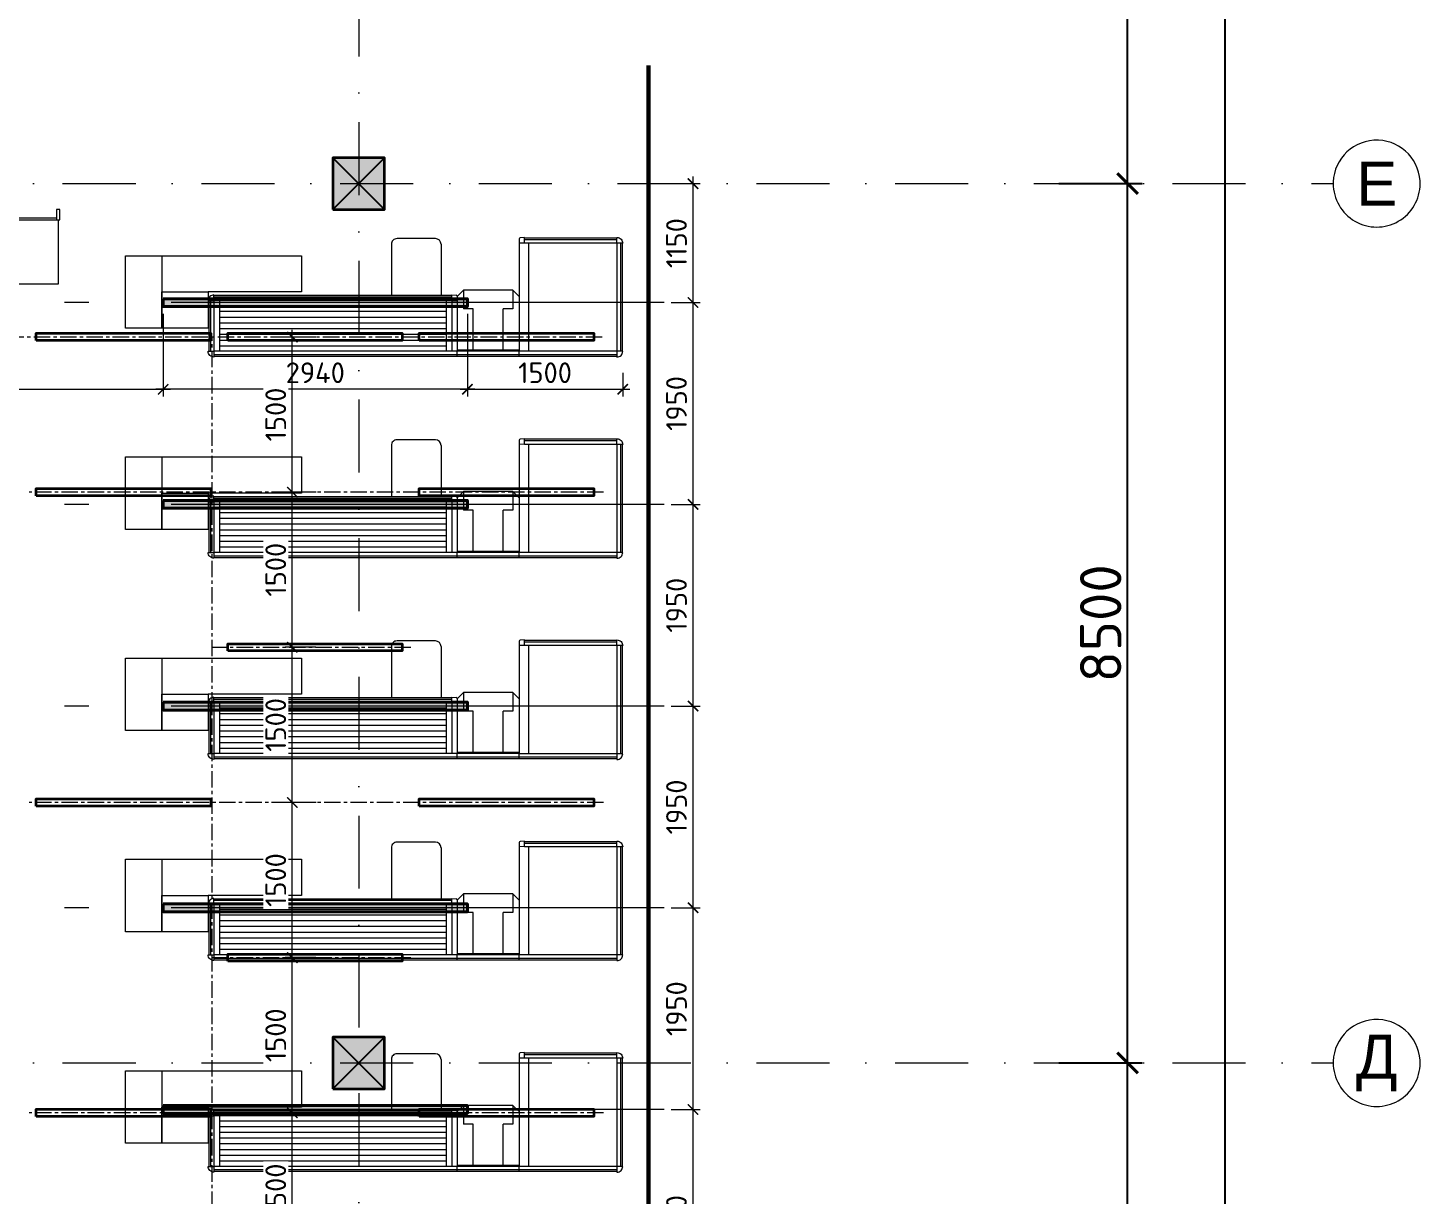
# Model space of a CAD drawing. Header units: millimetres. Extents: x -164867 to 807677, y -316775 to 513985.
# Drawn here: x 294241 to 307694, y 490685 to 501969 of the extents above; entities that cross this region are included whole.
import ezdxf

# ---------------------------------------------------------------- set-up
doc = ezdxf.new("R2010")
doc.units = ezdxf.units.MM
for name, pattern in [('CENTER', [50.8, 31.75, -6.35, 6.35, -6.35]), ('CENTER2', [28.575, 19.05, -3.175, 3.175, -3.175]), ('А_Штрихпунктирная', [1340.555525, 705.555534, -352.777767, 0, -282.222223])]:
    doc.linetypes.add(name, pattern=pattern)
doc.layers.get('Defpoints').update_dxf_attribs({"color": 140})
for name, color, linetype, lineweight in [('00_asys', 7, 'CENTER2', 13), ('00_kolony', 7, 'Continuous', 35), ('00_matmenys', 7, 'Continuous', 9), ('EL LOTKI', 202, 'Continuous', 18), ('INT_1_sienos', 7, 'Continuous', 30), ('INT_2_Sviesa_SAB_MEDINES LUBOS', 1, 'Continuous', 35), ('MARK oformlienija matmenys', 7, 'Continuous', 5), ('MARK_kasu zona', 7, 'Continuous', 0), ('TECHNO', 7, 'Continuous', 15)]:
    doc.layers.add(name, color=color, linetype=linetype, lineweight=lineweight)
doc.layers.add('00_planas_hatch', color=7, linetype='Continuous', lineweight=0, true_color=0x3c3c3c)
doc.layers.add('Boks kasowy', color=1, linetype='Continuous')
doc.layers.add('MAGO_Boks', color=7, linetype='Continuous')
doc.styles.add('ISOCPEUR', font='isocpeur.ttf')
doc.styles.get("Standard").update_dxf_attribs({"font": 'arial.ttf'})
doc.dimstyles.new('SAB_int_100', dxfattribs={"dimtxt": 200, "dimasz": 100, "dimexe": 70, "dimexo": 70, "dimgap": 60, "dimtad": 1, "dimdec": 1, "dimrnd": 5, "dimtxsty": 'ISOCPEUR', "dimblk": 'ARCHTICK', "dimcen": 20, "dimdle": 70, "dimadec": 0, "dimazin": 0, "dimtfac": 1, "dimtdec": 1, "dimtmove": 1, "dimatfit": 2, "dimfxl": 1, "dimtfill": 1, "dimarcsym": 0})
doc.dimstyles.new('SAB_int_200', dxfattribs={"dimtxt": 400, "dimasz": 200, "dimexe": 140, "dimexo": 140, "dimgap": 60, "dimtad": 1, "dimdec": 1, "dimrnd": 5, "dimtxsty": 'ISOCPEUR', "dimblk": 'ARCHTICK', "dimcen": 20, "dimdle": 140, "dimadec": 0, "dimazin": 0, "dimtfac": 1, "dimtdec": 1, "dimtmove": 1, "dimatfit": 2, "dimfxl": 1, "dimtfill": 1, "dimarcsym": 0})

# ---------------------------------------------------------------- blocks, each defined once
blk = doc.blocks.new('Tylny kosz 1000')
at = {"layer": 'Boks kasowy', "color": 240, "lineweight": 0}
for p, q in [((8593, 4655), (8593, 3760)), ((8609, 4655), (8609, 3760)), ((8643, 4705), (9688, 4705)), ((8643, 4689), (9688, 4689)), ((8643, 4655), (9688, 4655)), ((8643, 4655), (8643, 3760)), ((9688, 4655), (9688, 3710)), ((9722, 4655), (9722, 3710)), ((9738, 4655), (9738, 3710)), ((8643, 3800), (9688, 3800)), ((8643, 3760), (8588, 3760)), ((8588, 3760), (8591, 3719)), ((8601, 3710), (8638, 3710)), ((8638, 3710), (9688, 3710)), ((8643, 3760), (8641, 3712)), ((9738, 3710), (9688, 3710))]:
    blk.add_line(p, q, dxfattribs=at)
for points in [[(8643, 4710), (8643, 4655), (8588, 4655, -0.414214)], [(9688, 4710), (9688, 4655), (9743, 4655, 0.414214)]]:
    blk.add_lwpolyline(points, format="xyb", close=True, dxfattribs=at)
for centre, radius, start, end in [((8601, 3720), 10, 184.2892, 270), ((8638, 3712), 2.5, 270, 357.589)]:
    blk.add_arc(centre, radius, start, end, dxfattribs=at)
blk = doc.blocks.new('рмк')
at = {"layer": 'MAGO_Boks', "color": 0, "lineweight": 0}
for p, q in [((0, 570), (0, 520)), ((0, 570), (600, 570)), ((0, 554), (600, 554)), ((600, 570), (600, 520)), ((0, -10), (0, 520)), ((0, 520), (600, 520)), ((0, 510), (600, 510)), ((154, 510), (154, 110)), ((446, 510), (446, 110)), ((600, -10), (600, 520)), ((62.5, -70), (62.5, 110)), ((62.5, 110), (154, 110)), ((446, 110), (537.5, 110)), ((537.5, -70), (537.5, 110)), ((0, -10), (62.5, -70)), ((62.5, -70), (537.5, -70)), ((600, -10), (537.5, -70))]:
    blk.add_line(p, q, dxfattribs=at)
blk = doc.blocks.new('*U496')
at = {"color": 0, "lineweight": 0}
for p, q in [((0, 0), (2350, 0)), ((0, 0), (0, -50)), ((0, -16), (2350, -16)), ((0, -545), (0, -50)), ((0, -50), (2350, -50)), ((0, -50), (2350, -50)), ((50, -540), (50, -50)), ((105, -540), (105, -50)), ((2295, -540), (2295, -50)), ((2350, -540), (2350, -50)), ((2384, -540), (2384, -50)), ((2400, -540), (2400, -50)), ((0, -582), (0, -545)), ((50, -540), (2, -542)), ((50, -595), (9, -592)), ((50, -540), (50, -595)), ((50, -540), (2350, -540)), ((50, -574), (2350, -574)), ((50, -590), (2350, -590))]:
    blk.add_line(p, q, dxfattribs=at)
for points in [[(2405, -50), (2350, -50), (2350, 5, -0.414214)], [(2405, -540), (2350, -540), (2350, -595, 0.414214)]]:
    blk.add_lwpolyline(points, format="xyb", close=True, dxfattribs=at)
for centre, radius, start, end in [((2, -545), 2.5, 92.411, 180), ((10, -582), 10, 180, 265.7108)]:
    blk.add_arc(centre, radius, start, end, dxfattribs=at)
at = {"layer": 'MAGO_Boks', "color": 0, "lineweight": 0}
for p, q in [((105, -101), (2295, -101)), ((105, -156), (2295, -156)), ((105, -212), (2295, -212)), ((105, -267), (2295, -267)), ((105, -323), (2295, -323)), ((105, -378), (2295, -378)), ((105, -434), (2295, -434)), ((105, -489), (2295, -489))]:
    blk.add_line(p, q, dxfattribs=at)
blk = doc.blocks.new('A$C5AF725D9')
at = {"layer": 'MAGO_Boks', "color": 0, "lineweight": 0}
for p, q in [((285, -490), (285, 5)), ((285, 5), (765, 5)), ((765, -490), (765, 5)), ((340, -545), (710, -545))]:
    blk.add_line(p, q, dxfattribs=at)
for centre, start, end in [((340, -490), 180, 270), ((710, -490), 270, 0)]:
    blk.add_arc(centre, 55, start, end, dxfattribs=at)
blk = doc.blocks.new('*U497')
at = {"color": 0, "lineweight": 0}
for p, q in [((0, 0), (2350, 0)), ((0, 0), (0, -50)), ((0, -16), (2350, -16)), ((0, -545), (0, -50)), ((0, -50), (2350, -50)), ((0, -50), (2350, -50)), ((50, -540), (50, -50)), ((105, -540), (105, -50)), ((2295, -540), (2295, -50)), ((2350, -540), (2350, -50)), ((2384, -540), (2384, -50)), ((2400, -540), (2400, -50)), ((0, -582), (0, -545)), ((50, -540), (2, -542)), ((50, -595), (9, -592)), ((50, -540), (50, -595)), ((50, -540), (2350, -540)), ((50, -574), (2350, -574)), ((50, -590), (2350, -590))]:
    blk.add_line(p, q, dxfattribs=at)
for points in [[(2405, -50), (2350, -50), (2350, 5, -0.414214)], [(2405, -540), (2350, -540), (2350, -595, 0.414214)]]:
    blk.add_lwpolyline(points, format="xyb", close=True, dxfattribs=at)
for centre, radius, start, end in [((2, -545), 2.5, 92.411, 180), ((10, -582), 10, 180, 265.7108)]:
    blk.add_arc(centre, radius, start, end, dxfattribs=at)
at = {"layer": 'MAGO_Boks', "color": 0, "lineweight": 0}
for p, q in [((105, -101), (2295, -101)), ((105, -156), (2295, -156)), ((105, -212), (2295, -212)), ((105, -267), (2295, -267)), ((105, -323), (2295, -323)), ((105, -378), (2295, -378)), ((105, -434), (2295, -434)), ((105, -489), (2295, -489))]:
    blk.add_line(p, q, dxfattribs=at)
blk = doc.blocks.new('*U490')
at = {"color": 0, "lineweight": 0}
for p, q in [((0, 0), (2350, 0)), ((0, 0), (0, -50)), ((0, -16), (2350, -16)), ((0, -545), (0, -50)), ((0, -50), (2350, -50)), ((0, -50), (2350, -50)), ((50, -540), (50, -50)), ((105, -540), (105, -50)), ((2295, -540), (2295, -50)), ((2350, -540), (2350, -50)), ((2384, -540), (2384, -50)), ((2400, -540), (2400, -50)), ((0, -582), (0, -545)), ((50, -540), (2, -542)), ((50, -595), (9, -592)), ((50, -540), (50, -595)), ((50, -540), (2350, -540)), ((50, -574), (2350, -574)), ((50, -590), (2350, -590))]:
    blk.add_line(p, q, dxfattribs=at)
for points in [[(2405, -50), (2350, -50), (2350, 5, -0.414214)], [(2405, -540), (2350, -540), (2350, -595, 0.414214)]]:
    blk.add_lwpolyline(points, format="xyb", close=True, dxfattribs=at)
for centre, radius, start, end in [((2, -545), 2.5, 92.411, 180), ((10, -582), 10, 180, 265.7108)]:
    blk.add_arc(centre, radius, start, end, dxfattribs=at)
at = {"layer": 'MAGO_Boks', "color": 0, "lineweight": 0}
for p, q in [((105, -101), (2295, -101)), ((105, -156), (2295, -156)), ((105, -212), (2295, -212)), ((105, -267), (2295, -267)), ((105, -323), (2295, -323)), ((105, -378), (2295, -378)), ((105, -434), (2295, -434)), ((105, -489), (2295, -489))]:
    blk.add_line(p, q, dxfattribs=at)
blk = doc.blocks.new('1.33m stelazs')
at = {"transparency": 33554669}
for points in [[(15602, 11320), (15602, 11420), (15632, 11420), (15632, 11320), (15602, 11320)], [(15617, 11320), (15617, 10699), (16939, 10699), (16939, 11320), (15617, 11320)], [(16924, 11340), (15632, 11340)], [(16954, 11320), (16954, 11420), (16924, 11420), (16924, 11320), (16954, 11320)]]:
    blk.add_lwpolyline(points, dxfattribs=at)
blk = doc.blocks.new('*U493')
at = {"color": 0, "lineweight": 0}
for p, q in [((0, 0), (2350, 0)), ((0, 0), (0, -50)), ((0, -16), (2350, -16)), ((0, -545), (0, -50)), ((0, -50), (2350, -50)), ((0, -50), (2350, -50)), ((50, -540), (50, -50)), ((105, -540), (105, -50)), ((2295, -540), (2295, -50)), ((2350, -540), (2350, -50)), ((2384, -540), (2384, -50)), ((2400, -540), (2400, -50)), ((0, -582), (0, -545)), ((50, -540), (2, -542)), ((50, -595), (9, -592)), ((50, -540), (50, -595)), ((50, -540), (2350, -540)), ((50, -574), (2350, -574)), ((50, -590), (2350, -590))]:
    blk.add_line(p, q, dxfattribs=at)
for points in [[(2405, -50), (2350, -50), (2350, 5, -0.414214)], [(2405, -540), (2350, -540), (2350, -595, 0.414214)]]:
    blk.add_lwpolyline(points, format="xyb", close=True, dxfattribs=at)
for centre, radius, start, end in [((2, -545), 2.5, 92.411, 180), ((10, -582), 10, 180, 265.7108)]:
    blk.add_arc(centre, radius, start, end, dxfattribs=at)
at = {"layer": 'MAGO_Boks', "color": 0, "lineweight": 0}
for p, q in [((105, -101), (2295, -101)), ((105, -156), (2295, -156)), ((105, -212), (2295, -212)), ((105, -267), (2295, -267)), ((105, -323), (2295, -323)), ((105, -378), (2295, -378)), ((105, -434), (2295, -434)), ((105, -489), (2295, -489))]:
    blk.add_line(p, q, dxfattribs=at)
blk = doc.blocks.new('*U494')
at = {"color": 0, "lineweight": 0}
for p, q in [((0, 0), (2350, 0)), ((0, 0), (0, -50)), ((0, -16), (2350, -16)), ((0, -545), (0, -50)), ((0, -50), (2350, -50)), ((0, -50), (2350, -50)), ((50, -540), (50, -50)), ((105, -540), (105, -50)), ((2295, -540), (2295, -50)), ((2350, -540), (2350, -50)), ((2384, -540), (2384, -50)), ((2400, -540), (2400, -50)), ((0, -582), (0, -545)), ((50, -540), (2, -542)), ((50, -595), (9, -592)), ((50, -540), (50, -595)), ((50, -540), (2350, -540)), ((50, -574), (2350, -574)), ((50, -590), (2350, -590))]:
    blk.add_line(p, q, dxfattribs=at)
for points in [[(2405, -50), (2350, -50), (2350, 5, -0.414214)], [(2405, -540), (2350, -540), (2350, -595, 0.414214)]]:
    blk.add_lwpolyline(points, format="xyb", close=True, dxfattribs=at)
for centre, radius, start, end in [((2, -545), 2.5, 92.411, 180), ((10, -582), 10, 180, 265.7108)]:
    blk.add_arc(centre, radius, start, end, dxfattribs=at)
at = {"layer": 'MAGO_Boks', "color": 0, "lineweight": 0}
for p, q in [((105, -101), (2295, -101)), ((105, -156), (2295, -156)), ((105, -212), (2295, -212)), ((105, -267), (2295, -267)), ((105, -323), (2295, -323)), ((105, -378), (2295, -378)), ((105, -434), (2295, -434)), ((105, -489), (2295, -489))]:
    blk.add_line(p, q, dxfattribs=at)
blk = doc.blocks.new('TECHNOLOGIJA Garmatnaya')
at = {"layer": 'TECHNO', "transparency": 33554687, "elevation": 0}
for points in [[(48146, 41803), (49846, 41803), (49846, 41453), (48946, 41453), (48946, 41103), (48146, 41103), (48146, 41803), (48496, 41803), (48496, 41103), (48496, 41453), (48946, 41453)], [(48146, 39858), (49846, 39858), (49846, 39508), (48946, 39508), (48946, 39158), (48146, 39158), (48146, 39858), (48496, 39858), (48496, 39158), (48496, 39508), (48946, 39508)], [(48146, 37914), (49846, 37914), (49846, 37564), (48946, 37564), (48946, 37214), (48146, 37214), (48146, 37914), (48496, 37914), (48496, 37214), (48496, 37564), (48946, 37564)], [(48146, 35969), (49846, 35969), (49846, 35619), (48946, 35619), (48946, 35269), (48146, 35269), (48146, 35969), (48496, 35969), (48496, 35269), (48496, 35619), (48946, 35619)], [(48146, 33924), (49846, 33924), (49846, 33574), (48946, 33574), (48946, 33224), (48146, 33224), (48146, 33924), (48496, 33924), (48496, 33224), (48496, 33574), (48946, 33574)]]:
    blk.add_lwpolyline(points, dxfattribs=at)
at = {"layer": 'TECHNO', "transparency": 33554687, "xscale": -1}
blk.add_blockref('1.33m stelazs', (63112, 30830), dxfattribs=at)
at = {"layer": 'TECHNO', "transparency": 33554687}
for name, p, rotation in [('Tylny kosz 1000', (48240, 50567), 270), ('A$C5AF725D9', (51480, 41424), 180), ('рмк', (51950, 41399), 180), ('*U494', (51350, 40829), 180), ('A$C5AF725D9', (51480, 39479), 180), ('Tylny kosz 1000', (48240, 48622), 270), ('*U493', (51350, 38884), 180), ('рмк', (51950, 39454), 180), ('A$C5AF725D9', (51480, 37535), 180), ('Tylny kosz 1000', (48240, 46677), 270), ('*U490', (51350, 36940), 180), ('рмк', (51950, 37510), 180), ('A$C5AF725D9', (51480, 35590), 180), ('Tylny kosz 1000', (48240, 44732), 270), ('*U497', (51350, 34995), 180), ('рмк', (51950, 35565), 180), ('A$C5AF725D9', (51480, 33545), 180), ('Tylny kosz 1000', (48240, 42688), 270), ('*U496', (51350, 32950), 180), ('рмк', (51950, 33520), 180)]:
    blk.add_blockref(name, p, dxfattribs=dict(at, rotation=rotation))
blk = doc.blocks.new('L 1686')
at = {"transparency": 33554687}
blk.add_lwpolyline([(1994128, -1660861), (1994198, -1660861), (1994198, -1662547), (1994128, -1662547)], close=True, dxfattribs=at)
blk = doc.blocks.new('SVIESTUVAI Garmatnaya')
at = {"layer": 'INT_2_Sviesa_SAB_MEDINES LUBOS', "transparency": 33554687, "rotation": 90}
for p in [(-1613577, -1953145), (-1611727, -1953145), (-1609877, -1953145), (-1613577, -1954645), (-1609877, -1954645), (-1611727, -1956145), (-1613577, -1957645), (-1609877, -1957645), (-1611727, -1959145), (-1613577, -1960645), (-1609877, -1960645)]:
    blk.add_blockref('L 1686', p, dxfattribs=at)
blk = doc.blocks.new('_ArchTick')
at = {"color": 0, "linetype": 'ByBlock', "const_width": 0.15}
blk.add_lwpolyline([(-0.5, -0.5), (0.5, 0.5)], dxfattribs=at)
blk = doc.blocks.new('*D363')
at = {"layer": 'Defpoints', "color": 0, "transparency": 16777216}
for p in [(48510, 41313), (51450, 41313), (48510, 40512)]:
    blk.add_point(p, dxfattribs=at)
at = {"layer": 'MARK oformlienija matmenys', "color": 0, "lineweight": -2, "transparency": 16777216}
for p, q in [((48510, 41243), (48510, 40442)), ((51450, 41243), (51450, 40442)), ((51520, 40512), (48440, 40512))]:
    blk.add_line(p, q, dxfattribs=at)
at = {"layer": 'MARK oformlienija matmenys', "color": 0, "lineweight": -2, "transparency": 16777216, "xscale": 100, "yscale": 100, "zscale": 100, "rotation": 180}
blk.add_blockref('_ArchTick', (48510, 40512), dxfattribs=at)
at = {"layer": 'MARK oformlienija matmenys', "color": 0, "lineweight": -2, "transparency": 16777216, "xscale": 100, "yscale": 100, "zscale": 100}
blk.add_blockref('_ArchTick', (51450, 40512), dxfattribs=at)
at = {"layer": 'MARK oformlienija matmenys', "color": 0, "transparency": 16777216, "insert": (49980, 40672), "char_height": 200, "attachment_point": 5, "style": 'ISOCPEUR', "bg_fill": 3, "box_fill_scale": 1.1, "bg_fill_color": 256, "bg_fill_true_color": 13158600, "bg_fill_transparency": 0}
blk.add_mtext('2940', dxfattribs=at)
blk = doc.blocks.new('*D364')
at = {"layer": 'Defpoints', "color": 0, "transparency": 16777216}
for p in [(48510, 41313), (43500, 40819), (48510, 40512)]:
    blk.add_point(p, dxfattribs=at)
at = {"layer": 'MARK oformlienija matmenys', "color": 0, "lineweight": -2, "transparency": 16777216}
for p, q in [((48510, 41243), (48510, 40442)), ((43500, 40749), (43500, 40442)), ((43430, 40512), (48580, 40512))]:
    blk.add_line(p, q, dxfattribs=at)
at = {"layer": 'MARK oformlienija matmenys', "color": 0, "lineweight": -2, "transparency": 16777216, "xscale": 100, "yscale": 100, "zscale": 100, "rotation": 180}
blk.add_blockref('_ArchTick', (43500, 40512), dxfattribs=at)
at = {"layer": 'MARK oformlienija matmenys', "color": 0, "lineweight": -2, "transparency": 16777216, "xscale": 100, "yscale": 100, "zscale": 100}
blk.add_blockref('_ArchTick', (48510, 40512), dxfattribs=at)
at = {"layer": 'MARK oformlienija matmenys', "color": 0, "transparency": 16777216, "insert": (46005, 40672), "char_height": 200, "attachment_point": 5, "style": 'ISOCPEUR', "bg_fill": 3, "box_fill_scale": 1.1, "bg_fill_color": 256, "bg_fill_true_color": 13158600, "bg_fill_transparency": 0}
blk.add_mtext('5010', dxfattribs=at)
blk = doc.blocks.new('*D366')
at = {"layer": 'Defpoints', "color": 0, "transparency": 16777216}
for p in [(53349, 33550), (53630, 33550), (53349, 31350)]:
    blk.add_point(p, dxfattribs=at)
at = {"layer": 'MARK oformlienija matmenys', "color": 0, "lineweight": -2, "transparency": 16777216}
for p, q in [((53419, 33550), (53700, 33550)), ((53630, 31280), (53630, 33620)), ((53419, 31350), (53700, 31350))]:
    blk.add_line(p, q, dxfattribs=at)
at = {"layer": 'MARK oformlienija matmenys', "color": 0, "lineweight": -2, "transparency": 16777216, "xscale": 100, "yscale": 100, "zscale": 100}
for p, rotation in [((53630, 33550), 90), ((53630, 31350), 270)]:
    blk.add_blockref('_ArchTick', p, dxfattribs=dict(at, rotation=rotation))
at = {"layer": 'MARK oformlienija matmenys', "color": 0, "transparency": 16777216, "insert": (53470, 32450), "char_height": 200, "attachment_point": 5, "rotation": 90, "style": 'ISOCPEUR', "bg_fill": 3, "box_fill_scale": 1.1, "bg_fill_color": 256, "bg_fill_true_color": 13158600, "bg_fill_transparency": 0}
blk.add_mtext('2200', dxfattribs=at)
blk = doc.blocks.new('*D367')
at = {"layer": 'Defpoints', "color": 0, "transparency": 16777216}
for p in [(53349, 35500), (53630, 35500), (53349, 33550)]:
    blk.add_point(p, dxfattribs=at)
at = {"layer": 'MARK oformlienija matmenys', "color": 0, "lineweight": -2, "transparency": 16777216}
for p, q in [((53630, 33480), (53630, 35570)), ((53419, 35500), (53700, 35500)), ((53419, 33550), (53700, 33550))]:
    blk.add_line(p, q, dxfattribs=at)
at = {"layer": 'MARK oformlienija matmenys', "color": 0, "lineweight": -2, "transparency": 16777216, "xscale": 100, "yscale": 100, "zscale": 100}
for p, rotation in [((53630, 35500), 90), ((53630, 33550), 270)]:
    blk.add_blockref('_ArchTick', p, dxfattribs=dict(at, rotation=rotation))
at = {"layer": 'MARK oformlienija matmenys', "color": 0, "transparency": 16777216, "insert": (53470, 34525), "char_height": 200, "attachment_point": 5, "rotation": 90, "style": 'ISOCPEUR', "bg_fill": 3, "box_fill_scale": 1.1, "bg_fill_color": 256, "bg_fill_true_color": 13158600, "bg_fill_transparency": 0}
blk.add_mtext('1950', dxfattribs=at)
blk = doc.blocks.new('*D368')
at = {"layer": 'Defpoints', "color": 0, "transparency": 16777216}
for p in [(53349, 37450), (53630, 37450), (53349, 35500)]:
    blk.add_point(p, dxfattribs=at)
at = {"layer": 'MARK oformlienija matmenys', "color": 0, "lineweight": -2, "transparency": 16777216}
for p, q in [((53419, 37450), (53700, 37450)), ((53630, 35430), (53630, 37520)), ((53419, 35500), (53700, 35500))]:
    blk.add_line(p, q, dxfattribs=at)
at = {"layer": 'MARK oformlienija matmenys', "color": 0, "lineweight": -2, "transparency": 16777216, "xscale": 100, "yscale": 100, "zscale": 100}
for p, rotation in [((53630, 37450), 90), ((53630, 35500), 270)]:
    blk.add_blockref('_ArchTick', p, dxfattribs=dict(at, rotation=rotation))
at = {"layer": 'MARK oformlienija matmenys', "color": 0, "transparency": 16777216, "insert": (53470, 36475), "char_height": 200, "attachment_point": 5, "rotation": 90, "style": 'ISOCPEUR', "bg_fill": 3, "box_fill_scale": 1.1, "bg_fill_color": 256, "bg_fill_true_color": 13158600, "bg_fill_transparency": 0}
blk.add_mtext('1950', dxfattribs=at)
blk = doc.blocks.new('*D369')
at = {"layer": 'Defpoints', "color": 0, "transparency": 16777216}
for p in [(53349, 39400), (53630, 39400), (53349, 37450)]:
    blk.add_point(p, dxfattribs=at)
at = {"layer": 'MARK oformlienija matmenys', "color": 0, "lineweight": -2, "transparency": 16777216}
for p, q in [((53630, 37380), (53630, 39470)), ((53419, 39400), (53700, 39400)), ((53419, 37450), (53700, 37450))]:
    blk.add_line(p, q, dxfattribs=at)
at = {"layer": 'MARK oformlienija matmenys', "color": 0, "lineweight": -2, "transparency": 16777216, "xscale": 100, "yscale": 100, "zscale": 100}
for p, rotation in [((53630, 39400), 90), ((53630, 37450), 270)]:
    blk.add_blockref('_ArchTick', p, dxfattribs=dict(at, rotation=rotation))
at = {"layer": 'MARK oformlienija matmenys', "color": 0, "transparency": 16777216, "insert": (53470, 38425), "char_height": 200, "attachment_point": 5, "rotation": 90, "style": 'ISOCPEUR', "bg_fill": 3, "box_fill_scale": 1.1, "bg_fill_color": 256, "bg_fill_true_color": 13158600, "bg_fill_transparency": 0}
blk.add_mtext('1950', dxfattribs=at)
blk = doc.blocks.new('*D370')
at = {"layer": 'Defpoints', "color": 0, "transparency": 16777216}
for p in [(53349, 41350), (53630, 41350), (53349, 39400)]:
    blk.add_point(p, dxfattribs=at)
at = {"layer": 'MARK oformlienija matmenys', "color": 0, "lineweight": -2, "transparency": 16777216}
for p, q in [((53419, 41350), (53700, 41350)), ((53630, 39330), (53630, 41420)), ((53419, 39400), (53700, 39400))]:
    blk.add_line(p, q, dxfattribs=at)
at = {"layer": 'MARK oformlienija matmenys', "color": 0, "lineweight": -2, "transparency": 16777216, "xscale": 100, "yscale": 100, "zscale": 100}
for p, rotation in [((53630, 41350), 90), ((53630, 39400), 270)]:
    blk.add_blockref('_ArchTick', p, dxfattribs=dict(at, rotation=rotation))
at = {"layer": 'MARK oformlienija matmenys', "color": 0, "transparency": 16777216, "insert": (53470, 40375), "char_height": 200, "attachment_point": 5, "rotation": 90, "style": 'ISOCPEUR', "bg_fill": 3, "box_fill_scale": 1.1, "bg_fill_color": 256, "bg_fill_true_color": 13158600, "bg_fill_transparency": 0}
blk.add_mtext('1950', dxfattribs=at)
blk = doc.blocks.new('*D371')
at = {"layer": 'Defpoints', "color": 0, "transparency": 16777216}
for p in [(53449, 42500), (53630, 42500), (53349, 41350)]:
    blk.add_point(p, dxfattribs=at)
at = {"layer": 'MARK oformlienija matmenys', "color": 0, "lineweight": -2, "transparency": 16777216}
for p, q in [((53630, 41280), (53630, 42570)), ((53519, 42500), (53700, 42500)), ((53419, 41350), (53700, 41350))]:
    blk.add_line(p, q, dxfattribs=at)
at = {"layer": 'MARK oformlienija matmenys', "color": 0, "lineweight": -2, "transparency": 16777216, "xscale": 100, "yscale": 100, "zscale": 100}
for p, rotation in [((53630, 42500), 90), ((53630, 41350), 270)]:
    blk.add_blockref('_ArchTick', p, dxfattribs=dict(at, rotation=rotation))
at = {"layer": 'MARK oformlienija matmenys', "color": 0, "transparency": 16777216, "insert": (53470, 41925), "char_height": 200, "attachment_point": 5, "rotation": 90, "style": 'ISOCPEUR', "bg_fill": 3, "box_fill_scale": 1.1, "bg_fill_color": 256, "bg_fill_true_color": 13158600, "bg_fill_transparency": 0}
blk.add_mtext('1150', dxfattribs=at)
blk = doc.blocks.new('kasa1')
h = blk.add_hatch(color=5)
h.dxf.hatch_style = 1
h.paths.add_polyline_path([(-38, -1445), (-38, 1495), (38, 1495), (38, -1445)])
at = {"layer": 'MARK_kasu zona', "color": 5, "linetype": 'Continuous', "lineweight": 40}
blk.add_lwpolyline([(-38, -1445), (-38, 1495), (38, 1495), (38, -1445)], close=True, dxfattribs=at)
blk = doc.blocks.new('*D377')
at = {"layer": 'Defpoints', "color": 0, "transparency": 16777216}
for p in [(51450, 41313), (52950, 40741), (52950, 40512)]:
    blk.add_point(p, dxfattribs=at)
at = {"layer": 'MARK oformlienija matmenys', "color": 0, "lineweight": -2, "transparency": 16777216}
for p, q in [((51450, 41243), (51450, 40442)), ((52950, 40671), (52950, 40442)), ((51380, 40512), (53020, 40512))]:
    blk.add_line(p, q, dxfattribs=at)
at = {"layer": 'MARK oformlienija matmenys', "color": 0, "lineweight": -2, "transparency": 16777216, "xscale": 100, "yscale": 100, "zscale": 100, "rotation": 180}
blk.add_blockref('_ArchTick', (51450, 40512), dxfattribs=at)
at = {"layer": 'MARK oformlienija matmenys', "color": 0, "lineweight": -2, "transparency": 16777216, "xscale": 100, "yscale": 100, "zscale": 100}
blk.add_blockref('_ArchTick', (52950, 40512), dxfattribs=at)
at = {"layer": 'MARK oformlienija matmenys', "color": 0, "transparency": 16777216, "insert": (52200, 40672), "char_height": 200, "attachment_point": 5, "style": 'ISOCPEUR', "bg_fill": 3, "box_fill_scale": 1.1, "bg_fill_color": 256, "bg_fill_true_color": 13158600, "bg_fill_transparency": 0}
blk.add_mtext('1500', dxfattribs=at)
blk = doc.blocks.new('*D338')
at = {"layer": '00_matmenys', "color": 0, "lineweight": -2, "transparency": 16777216}
for p, q in [((58773, -140), (58773, 51140)), ((58577, 51000), (58913, 51000)), ((58577, 0), (58913, 0))]:
    blk.add_line(p, q, dxfattribs=at)
at = {"layer": 'Defpoints', "color": 0, "transparency": 16777216}
for p in [(58437, 51000), (58773, 51000), (58437, 0)]:
    blk.add_point(p, dxfattribs=at)
at = {"layer": '00_matmenys', "color": 0, "lineweight": -2, "transparency": 16777216, "xscale": 200, "yscale": 200, "zscale": 200}
for p, rotation in [((58773, 51000), 90), ((58773, 0), 270)]:
    blk.add_blockref('_ArchTick', p, dxfattribs=dict(at, rotation=rotation))
at = {"layer": '00_matmenys', "color": 0, "transparency": 16777216, "insert": (58513, 20766), "char_height": 400, "attachment_point": 5, "rotation": 90, "style": 'ISOCPEUR', "bg_fill": 3, "box_fill_scale": 1.1, "bg_fill_color": 256, "bg_fill_true_color": 13158600, "bg_fill_transparency": 0}
blk.add_mtext('51000', dxfattribs=at)
blk = doc.blocks.new('*D342')
at = {"layer": '00_matmenys', "color": 0, "lineweight": -2, "transparency": 16777216}
for p, q in [((57829, 25360), (57829, 34140)), ((57163, 34000), (57969, 34000)), ((57163, 25500), (57969, 25500))]:
    blk.add_line(p, q, dxfattribs=at)
at = {"layer": 'Defpoints', "color": 0, "transparency": 16777216}
for p in [(57023, 34000), (57829, 34000), (57023, 25500)]:
    blk.add_point(p, dxfattribs=at)
at = {"layer": '00_matmenys', "color": 0, "lineweight": -2, "transparency": 16777216, "xscale": 200, "yscale": 200, "zscale": 200}
for p, rotation in [((57829, 34000), 90), ((57829, 25500), 270)]:
    blk.add_blockref('_ArchTick', p, dxfattribs=dict(at, rotation=rotation))
at = {"layer": '00_matmenys', "color": 0, "transparency": 16777216, "insert": (57569, 29750), "char_height": 400, "attachment_point": 5, "rotation": 90, "style": 'ISOCPEUR', "bg_fill": 3, "box_fill_scale": 1.1, "bg_fill_color": 256, "bg_fill_true_color": 13158600, "bg_fill_transparency": 0}
blk.add_mtext('8500', dxfattribs=at)
blk = doc.blocks.new('*D343')
at = {"layer": '00_matmenys', "color": 0, "lineweight": -2, "transparency": 16777216}
for p, q in [((57829, 33860), (57829, 42640)), ((57163, 42500), (57969, 42500)), ((57163, 34000), (57969, 34000))]:
    blk.add_line(p, q, dxfattribs=at)
at = {"layer": 'Defpoints', "color": 0, "transparency": 16777216}
for p in [(57023, 42500), (57829, 42500), (57023, 34000)]:
    blk.add_point(p, dxfattribs=at)
at = {"layer": '00_matmenys', "color": 0, "lineweight": -2, "transparency": 16777216, "xscale": 200, "yscale": 200, "zscale": 200}
for p, rotation in [((57829, 42500), 90), ((57829, 34000), 270)]:
    blk.add_blockref('_ArchTick', p, dxfattribs=dict(at, rotation=rotation))
at = {"layer": '00_matmenys', "color": 0, "transparency": 16777216, "insert": (57569, 38250), "char_height": 400, "attachment_point": 5, "rotation": 90, "style": 'ISOCPEUR', "bg_fill": 3, "box_fill_scale": 1.1, "bg_fill_color": 256, "bg_fill_true_color": 13158600, "bg_fill_transparency": 0}
blk.add_mtext('8500', dxfattribs=at)
blk = doc.blocks.new('*D344')
at = {"layer": '00_matmenys', "color": 0, "lineweight": -2, "transparency": 16777216}
for p, q in [((57829, 42360), (57829, 51140)), ((57163, 51000), (57969, 51000)), ((57163, 42500), (57969, 42500))]:
    blk.add_line(p, q, dxfattribs=at)
at = {"layer": 'Defpoints', "color": 0, "transparency": 16777216}
for p in [(57023, 51000), (57829, 51000), (57023, 42500)]:
    blk.add_point(p, dxfattribs=at)
at = {"layer": '00_matmenys', "color": 0, "lineweight": -2, "transparency": 16777216, "xscale": 200, "yscale": 200, "zscale": 200}
for p, rotation in [((57829, 51000), 90), ((57829, 42500), 270)]:
    blk.add_blockref('_ArchTick', p, dxfattribs=dict(at, rotation=rotation))
at = {"layer": '00_matmenys', "color": 0, "transparency": 16777216, "insert": (57569, 46750), "char_height": 400, "attachment_point": 5, "rotation": 90, "style": 'ISOCPEUR', "bg_fill": 3, "box_fill_scale": 1.1, "bg_fill_color": 256, "bg_fill_true_color": 13158600, "bg_fill_transparency": 0}
blk.add_mtext('8500', dxfattribs=at)
blk = doc.blocks.new('kolona 500x500')
at = {"layer": '00_planas_hatch', "transparency": 33554687}
h = blk.add_hatch(color=256, dxfattribs=at)
h.dxf.hatch_style = 1
h.paths.add_polyline_path([(-250, -250), (250, -250), (250, 250), (-250, 250)])
at = {"layer": '00_kolony', "color": 0, "transparency": 33554687}
blk.add_lwpolyline([(-250, -250), (250, -250), (250, 250), (-250, 250)], close=True, dxfattribs=at)
at = {"layer": 'Defpoints', "transparency": 33554687}
for points in [[(-250, 250), (250, -250)], [(250, 250), (-250, -250)]]:
    blk.add_lwpolyline(points, dxfattribs=at)
blk = doc.blocks.new('*D426')
at = {"layer": 'Defpoints', "color": 0, "transparency": 16777216}
for p in [(49758, 39518), (50057, 39518), (50056, 38018)]:
    blk.add_point(p, dxfattribs=at)
at = {"layer": 'EL LOTKI', "color": 0, "lineweight": -2, "transparency": 16777216}
for p, q in [((49758, 37948), (49758, 39588)), ((49987, 39518), (49688, 39518)), ((49986, 38018), (49688, 38018))]:
    blk.add_line(p, q, dxfattribs=at)
at = {"layer": 'EL LOTKI', "color": 0, "lineweight": -2, "transparency": 16777216, "xscale": 100, "yscale": 100, "zscale": 100}
for p, rotation in [((49758, 39518), 90), ((49758, 38018), 270)]:
    blk.add_blockref('_ArchTick', p, dxfattribs=dict(at, rotation=rotation))
at = {"layer": 'EL LOTKI', "color": 0, "transparency": 16777216, "insert": (49598, 38768), "char_height": 200, "attachment_point": 5, "rotation": 90, "style": 'ISOCPEUR', "bg_fill": 3, "box_fill_scale": 1.1, "bg_fill_color": 256, "bg_fill_true_color": 13158600, "bg_fill_transparency": 0}
blk.add_mtext('1500', dxfattribs=at)
blk = doc.blocks.new('*D448')
at = {"layer": 'Defpoints', "color": 0, "transparency": 16777216}
for p in [(49758, 35018), (50056, 35018), (50057, 33518)]:
    blk.add_point(p, dxfattribs=at)
at = {"layer": 'EL LOTKI', "color": 0, "lineweight": -2, "transparency": 16777216}
for p, q in [((49986, 35018), (49688, 35018)), ((49758, 33448), (49758, 35088)), ((49987, 33518), (49688, 33518))]:
    blk.add_line(p, q, dxfattribs=at)
at = {"layer": 'EL LOTKI', "color": 0, "lineweight": -2, "transparency": 16777216, "xscale": 100, "yscale": 100, "zscale": 100}
for p, rotation in [((49758, 35018), 90), ((49758, 33518), 270)]:
    blk.add_blockref('_ArchTick', p, dxfattribs=dict(at, rotation=rotation))
at = {"layer": 'EL LOTKI', "color": 0, "transparency": 16777216, "insert": (49598, 34268), "char_height": 200, "attachment_point": 5, "rotation": 90, "style": 'ISOCPEUR', "bg_fill": 3, "box_fill_scale": 1.1, "bg_fill_color": 256, "bg_fill_true_color": 13158600, "bg_fill_transparency": 0}
blk.add_mtext('1500', dxfattribs=at)
blk = doc.blocks.new('*D461')
at = {"layer": 'Defpoints', "color": 0, "transparency": 16777216}
for p in [(49758, 38018), (50056, 38018), (50057, 36518)]:
    blk.add_point(p, dxfattribs=at)
at = {"layer": 'EL LOTKI', "color": 0, "lineweight": -2, "transparency": 16777216}
for p, q in [((49758, 36448), (49758, 38088)), ((49986, 38018), (49688, 38018)), ((49987, 36518), (49688, 36518))]:
    blk.add_line(p, q, dxfattribs=at)
at = {"layer": 'EL LOTKI', "color": 0, "lineweight": -2, "transparency": 16777216, "xscale": 100, "yscale": 100, "zscale": 100}
for p, rotation in [((49758, 38018), 90), ((49758, 36518), 270)]:
    blk.add_blockref('_ArchTick', p, dxfattribs=dict(at, rotation=rotation))
at = {"layer": 'EL LOTKI', "color": 0, "transparency": 16777216, "insert": (49598, 37268), "char_height": 200, "attachment_point": 5, "rotation": 90, "style": 'ISOCPEUR', "bg_fill": 3, "box_fill_scale": 1.1, "bg_fill_color": 256, "bg_fill_true_color": 13158600, "bg_fill_transparency": 0}
blk.add_mtext('1500', dxfattribs=at)
blk = doc.blocks.new('*D462')
at = {"layer": 'Defpoints', "color": 0, "transparency": 16777216}
for p in [(49758, 41017), (50056, 41017), (50057, 39518)]:
    blk.add_point(p, dxfattribs=at)
at = {"layer": 'EL LOTKI', "color": 0, "lineweight": -2, "transparency": 16777216}
for p, q in [((49758, 39448), (49758, 41087)), ((49986, 41017), (49688, 41017)), ((49987, 39518), (49688, 39518))]:
    blk.add_line(p, q, dxfattribs=at)
at = {"layer": 'EL LOTKI', "color": 0, "lineweight": -2, "transparency": 16777216, "xscale": 100, "yscale": 100, "zscale": 100}
for p, rotation in [((49758, 41017), 90), ((49758, 39518), 270)]:
    blk.add_blockref('_ArchTick', p, dxfattribs=dict(at, rotation=rotation))
at = {"layer": 'EL LOTKI', "color": 0, "transparency": 16777216, "insert": (49598, 40268), "char_height": 200, "attachment_point": 5, "rotation": 90, "style": 'ISOCPEUR', "bg_fill": 3, "box_fill_scale": 1.1, "bg_fill_color": 256, "bg_fill_true_color": 13158600, "bg_fill_transparency": 0}
blk.add_mtext('1500', dxfattribs=at)
blk = doc.blocks.new('*D472')
at = {"layer": 'Defpoints', "color": 0, "transparency": 16777216}
for p in [(49758, 36518), (50057, 36518), (50056, 35018)]:
    blk.add_point(p, dxfattribs=at)
at = {"layer": 'EL LOTKI', "color": 0, "lineweight": -2, "transparency": 16777216}
for p, q in [((49987, 36518), (49688, 36518)), ((49758, 34948), (49758, 36588)), ((49986, 35018), (49688, 35018))]:
    blk.add_line(p, q, dxfattribs=at)
at = {"layer": 'EL LOTKI', "color": 0, "lineweight": -2, "transparency": 16777216, "xscale": 100, "yscale": 100, "zscale": 100}
for p, rotation in [((49758, 36518), 90), ((49758, 35018), 270)]:
    blk.add_blockref('_ArchTick', p, dxfattribs=dict(at, rotation=rotation))
at = {"layer": 'EL LOTKI', "color": 0, "transparency": 16777216, "insert": (49598, 35768), "char_height": 200, "attachment_point": 5, "rotation": 90, "style": 'ISOCPEUR', "bg_fill": 3, "box_fill_scale": 1.1, "bg_fill_color": 256, "bg_fill_true_color": 13158600, "bg_fill_transparency": 0}
blk.add_mtext('1500', dxfattribs=at)
blk = doc.blocks.new('*D473')
at = {"layer": 'Defpoints', "color": 0, "transparency": 16777216}
for p in [(49758, 33518), (50057, 33518), (50056, 32018)]:
    blk.add_point(p, dxfattribs=at)
at = {"layer": 'EL LOTKI', "color": 0, "lineweight": -2, "transparency": 16777216}
for p, q in [((49987, 33518), (49688, 33518)), ((49758, 31948), (49758, 33588)), ((49986, 32018), (49688, 32018))]:
    blk.add_line(p, q, dxfattribs=at)
at = {"layer": 'EL LOTKI', "color": 0, "lineweight": -2, "transparency": 16777216, "xscale": 100, "yscale": 100, "zscale": 100}
for p, rotation in [((49758, 33518), 90), ((49758, 32018), 270)]:
    blk.add_blockref('_ArchTick', p, dxfattribs=dict(at, rotation=rotation))
at = {"layer": 'EL LOTKI', "color": 0, "transparency": 16777216, "insert": (49598, 32768), "char_height": 200, "attachment_point": 5, "rotation": 90, "style": 'ISOCPEUR', "bg_fill": 3, "box_fill_scale": 1.1, "bg_fill_color": 256, "bg_fill_true_color": 13158600, "bg_fill_transparency": 0}
blk.add_mtext('1500', dxfattribs=at)
blk = doc.blocks.new('MARK KASOS Garmatnaya')
at = {"layer": 'MARK_kasu zona', "transparency": 33554687, "rotation": 270}
for p in [(49955.01, 39400), (49955.01, 37450), (49955.01, 35500), (49955.01, 33550)]:
    blk.add_blockref('kasa1', p, dxfattribs=at)
at = {"layer": 'MARK oformlienija matmenys', "transparency": 33554687}
for base, p1, p2, angle, picture, middle in [((48510, 40512.24), (51450, 41312.5), (48510, 41312.5), 180, '*D363', (49980, 40672.24)), ((53630.13, 33550), (53349.49, 31350), (53349.49, 33550), 90, '*D366', (53470.13, 32450))]:
    dim = blk.add_linear_dim(base=base, p1=p1, p2=p2, angle=angle, dimstyle='SAB_int_100', dxfattribs=at)
    dim.commit()
    dim.dimension.update_dxf_attribs({"geometry": picture, "text_midpoint": middle})
dim = blk.add_linear_dim(base=(48510, 40512.24), p1=(43500, 40818.73), p2=(48510, 41312.5), dimstyle='SAB_int_100', dxfattribs=at)
dim.commit()
dim.dimension.update_dxf_attribs({"geometry": '*D364', "text_midpoint": (46005, 40672.24)})
dim = blk.add_linear_dim(base=(53630.13, 35500), p1=(53349.49, 33550), p2=(53349.49, 35500), angle=90, dimstyle='SAB_int_100', dxfattribs=at)
dim.commit()
dim.dimension.update_dxf_attribs({"geometry": '*D367', "text_midpoint": (53470.13, 34525)})
at = {"layer": 'MARK oformlienija matmenys', "color": 5, "linetype": 'CENTER2', "ltscale": 250, "transparency": 33554687}
blk.add_lwpolyline([(53349.49, 33550), (47558.11, 33550)], dxfattribs=at)
at = {"layer": 'MARK_kasu zona', "transparency": 33554687, "rotation": 270}
blk.add_blockref('kasa1', (49955.01, 41350), dxfattribs=at)
at = {"layer": 'MARK oformlienija matmenys', "transparency": 33554687}
dim = blk.add_linear_dim(base=(53630.13, 37450), p1=(53349.49, 35500), p2=(53349.49, 37450), angle=90, dimstyle='SAB_int_100', dxfattribs=at)
dim.commit()
dim.dimension.update_dxf_attribs({"geometry": '*D368', "text_midpoint": (53470.13, 36475)})
at = {"layer": 'MARK oformlienija matmenys', "color": 5, "linetype": 'CENTER2', "ltscale": 250, "transparency": 33554687}
blk.add_lwpolyline([(53349.49, 35500), (47558.11, 35500)], dxfattribs=at)
at = {"layer": 'MARK oformlienija matmenys', "transparency": 33554687}
dim = blk.add_linear_dim(base=(53630.13, 39400), p1=(53349.49, 37450), p2=(53349.49, 39400), angle=90, dimstyle='SAB_int_100', dxfattribs=at)
dim.commit()
dim.dimension.update_dxf_attribs({"geometry": '*D369', "text_midpoint": (53470.13, 38425)})
at = {"layer": 'MARK oformlienija matmenys', "color": 5, "linetype": 'CENTER2', "ltscale": 250, "transparency": 33554687}
blk.add_lwpolyline([(53349.49, 37450), (47558.11, 37450)], dxfattribs=at)
at = {"layer": 'MARK oformlienija matmenys', "transparency": 33554687}
dim = blk.add_linear_dim(base=(53630.13, 41350), p1=(53349.49, 39400), p2=(53349.49, 41350), angle=90, dimstyle='SAB_int_100', dxfattribs=at)
dim.commit()
dim.dimension.update_dxf_attribs({"geometry": '*D370', "text_midpoint": (53470.13, 40375)})
at = {"layer": 'MARK oformlienija matmenys', "color": 5, "linetype": 'CENTER2', "ltscale": 250, "transparency": 33554687}
blk.add_lwpolyline([(53349.49, 39400), (47558.11, 39400)], dxfattribs=at)
at = {"layer": 'MARK oformlienija matmenys', "transparency": 33554687}
dim = blk.add_linear_dim(base=(53630.13, 42500), p1=(53349.49, 41350), p2=(53448.6, 42500), angle=90, dimstyle='SAB_int_100', dxfattribs=at)
dim.commit()
dim.dimension.update_dxf_attribs({"geometry": '*D371', "text_midpoint": (53470.13, 41925)})
at = {"layer": 'MARK oformlienija matmenys', "color": 5, "linetype": 'CENTER2', "ltscale": 250, "transparency": 33554687}
blk.add_lwpolyline([(53349.49, 41350), (47558.11, 41350)], dxfattribs=at)
at = {"layer": 'MARK oformlienija matmenys', "transparency": 33554687}
dim = blk.add_linear_dim(base=(52950, 40512.24), p1=(51450, 41312.5), p2=(52950, 40740.93), angle=180, dimstyle='SAB_int_100', dxfattribs=at)
dim.commit()
dim.dimension.update_dxf_attribs({"geometry": '*D377', "text_midpoint": (52200, 40672.24)})
blk = doc.blocks.new('OSI Garmatnaya')
at = {"layer": '00_asys', "linetype": 'А_Штрихпунктирная', "transparency": 33554687}
for points in [[(50400, 55159.77), (50400, -4664.1)], [(-6087.31, 42500), (59815.7, 42500)], [(-6087.31, 34000), (59815.7, 34000)]]:
    blk.add_lwpolyline(points, dxfattribs=at)
at = {"layer": '00_asys', "linetype": 'Continuous', "transparency": 33554687}
for points in [[(59816.55, 42473.35, 1), (60654.86, 42526.65, 1)], [(59816.55, 33973.35, 1), (60654.86, 34026.65, 1)]]:
    blk.add_lwpolyline(points, format="xyb", close=True, dxfattribs=at)
at = {"layer": '00_kolony', "transparency": 33554669}
for p in [(50400, 42500), (50400, 34000)]:
    blk.add_blockref('kolona 500x500', p, dxfattribs=at)
at = {"layer": '00_asys', "transparency": 33554687, "char_height": 425, "width": 1206.7351, "attachment_point": 5}
for s, insert in [('{\\fArial|b0|i0|c204|p34;Е}', (60235.7, 42500)), ('{\\fArial|b0|i0|c204|p34;Д}', (60235.7, 34000))]:
    blk.add_mtext(s, dxfattribs=dict(at, insert=insert))
at = {"layer": '00_matmenys', "transparency": 33554687}
dim = blk.add_linear_dim(base=(58773.25, 51000), p1=(58436.52, 0), p2=(58436.52, 51000), angle=90, dimstyle='SAB_int_200', dxfattribs=at)
dim.commit()
dim.dimension.update_dxf_attribs({"geometry": '*D338', "text_midpoint": (58773.25, 20766.16), "dimtype": 128})
dim = blk.add_linear_dim(base=(57829.27, 34000), p1=(57023.18, 25500), p2=(57023.18, 34000), angle=90, dimstyle='SAB_int_200', dxfattribs=at)
dim.commit()
dim.dimension.update_dxf_attribs({"geometry": '*D342', "text_midpoint": (57569.27, 29750)})
dim = blk.add_linear_dim(base=(57829.27, 42500), p1=(57023.18, 34000), p2=(57023.18, 42500), angle=90, dimstyle='SAB_int_200', dxfattribs=at)
dim.commit()
dim.dimension.update_dxf_attribs({"geometry": '*D343', "text_midpoint": (57569.27, 38250)})
dim = blk.add_linear_dim(base=(57829.27, 51000), p1=(57023.18, 42500), p2=(57023.18, 51000), angle=90, dimstyle='SAB_int_200', dxfattribs=at)
dim.commit()
dim.dimension.update_dxf_attribs({"geometry": '*D344', "text_midpoint": (57569.27, 46750)})
blk = doc.blocks.new('EL LOTKI Garmatnaya')
at = {"layer": 'EL LOTKI', "linetype": 'CENTER', "ltscale": 5, "transparency": 33554687}
for points in [[(52752.5, 41017.5), (40465, 41017.5)], [(48982.5, 7452.5), (48982.5, 41017.5)]]:
    blk.add_lwpolyline(points, dxfattribs=at)
at = {"layer": 'EL LOTKI', "transparency": 33554687}
for base, p1, p2, picture, middle in [((49757.78, 39517.5), (50056.03, 38017.5), (50057.03, 39517.5), '*D426', (49597.78, 38767.5)), ((49757.78, 36517.5), (50056.03, 35017.5), (50057.03, 36517.5), '*D472', (49597.78, 35767.5)), ((49757.78, 33517.5), (50056.03, 32017.5), (50057.03, 33517.5), '*D473', (49597.78, 32767.5))]:
    dim = blk.add_linear_dim(base=base, p1=p1, p2=p2, angle=270, dimstyle='SAB_int_100', dxfattribs=at)
    dim.commit()
    dim.dimension.update_dxf_attribs({"geometry": picture, "text_midpoint": middle})
at = {"layer": 'EL LOTKI', "linetype": 'CENTER', "ltscale": 5, "transparency": 33554687}
for points in [[(52765, 39517.5), (47215, 39517.5)], [(50902.5, 38017.5), (48982.5, 38017.5)], [(52765, 36517.5), (47215, 36517.5)], [(50902.5, 35017.5), (48982.5, 35017.5)], [(52765, 33517.5), (47215, 33517.5)]]:
    blk.add_lwpolyline(points, dxfattribs=at)
at = {"layer": 'EL LOTKI', "transparency": 33554687}
for base, p1, p2, picture, middle in [((49757.78, 41017.5), (50057.03, 39517.5), (50056.03, 41017.5), '*D462', (49597.78, 40267.5)), ((49757.78, 38017.5), (50057.03, 36517.5), (50056.03, 38017.5), '*D461', (49597.78, 37267.5)), ((49757.78, 35017.5), (50057.03, 33517.5), (50056.03, 35017.5), '*D448', (49597.78, 34267.5))]:
    dim = blk.add_linear_dim(base=base, p1=p1, p2=p2, angle=270, dimstyle='SAB_int_100', dxfattribs=at)
    dim.commit()
    dim.dimension.update_dxf_attribs({"geometry": picture, "text_midpoint": middle})

msp = doc.modelspace()

# ---------------------------------------------------------------- block references
at = {"layer": 'INT_2_Sviesa_SAB_MEDINES LUBOS', "transparency": 33554687}
msp.add_blockref('SVIESTUVAI Garmatnaya', (247038.21, 457962.73), dxfattribs=at)
at = {"layer": 'TECHNO', "transparency": 33554687}
msp.add_blockref('TECHNOLOGIJA Garmatnaya', (247038.21, 457962.73), dxfattribs=at)

# ---------------------------------------------------------------- next in the draw order: block references
at = {"layer": 'MARK_kasu zona', "transparency": 33554687}
msp.add_blockref('MARK KASOS Garmatnaya', (247038.21, 457962.73), dxfattribs=at)

# ---------------------------------------------------------------- next in the draw order: block references
at = {"layer": '00_asys', "linetype": 'CENTER2', "lineweight": 25, "ltscale": 200, "transparency": 33554687}
msp.add_blockref('OSI Garmatnaya', (247038.21, 457962.73), dxfattribs=at)

# ---------------------------------------------------------------- next in the draw order: linework, layer by layer
at = {"layer": 'INT_1_sienos', "color": 1, "linetype": 'CENTER', "ltscale": 20, "transparency": 33554687, "const_width": 40}
msp.add_lwpolyline([(300238.21, 463682.72), (300238.21, 501606.06)], dxfattribs=at)

# ---------------------------------------------------------------- next in the draw order: block references
at = {"layer": 'EL LOTKI', "transparency": 33554687}
msp.add_blockref('EL LOTKI Garmatnaya', (247038.21, 457962.73), dxfattribs=at)

doc.saveas('drawing.dxf')
